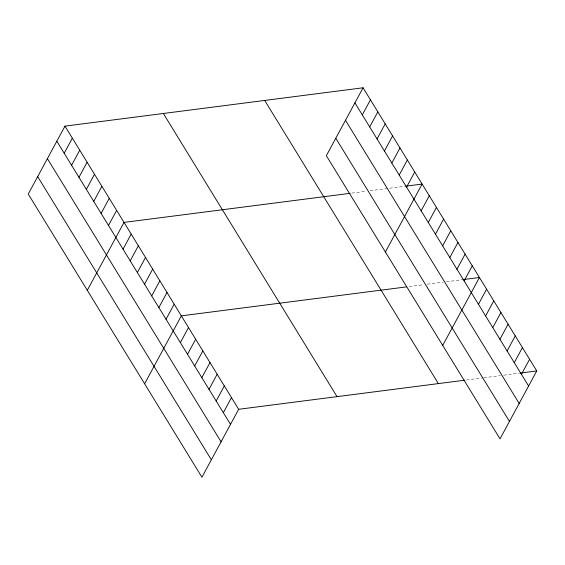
<?xml version="1.0" encoding="UTF-8"?>
<svg xmlns="http://www.w3.org/2000/svg" width="565" height="565" viewBox="0 0 565 565"><rect width="100%" height="100%" fill="white"/><g stroke="black" fill="none" stroke-linecap="round" stroke-linejoin="round"><path stroke-width="0.42" stroke-dasharray="2.83 2.12" d="M351.854 193.103L365.908 191.295M370.04 190.758L404.759 186.295M409.173 286.547L423.22 284.739M427.359 284.202L443.066 282.182M446.371 281.758L462.078 279.739M466.485 379.984L483.019 377.858M483.845 377.752L500.378 375.626M503.683 375.202L519.39 373.183"/><path stroke-width="0.85" d="M363.069 87.787L326.344 155.707L500.025 438.864L536.75 370.951L363.069 87.787L64.975 126.136L28.25 194.049L201.931 477.213L238.656 409.293L464.833 380.196M64.205 153.242L72.355 138.171M71.586 165.277L79.736 150.205M78.966 177.311L87.116 162.24M86.353 189.346L94.496 174.274M93.734 201.38L101.884 186.309M101.114 213.415L109.264 198.343M108.494 225.449L116.644 210.378M87.3 290.325L124.025 222.405L350.201 193.315M123.043 249.158L131.186 234.087M130.204 260.839L138.354 245.768M137.366 272.521L145.516 257.449M144.534 284.202L152.684 269.131M151.695 295.883L159.846 280.812M158.864 307.565L167.007 292.493M166.025 319.246L174.175 304.168M144.612 383.769L181.337 315.849L406.687 286.865M180.355 342.602L188.505 327.531M187.516 354.283L195.667 339.212M194.685 365.965L202.835 350.893M201.846 377.646L209.996 362.575M209.008 389.327L217.158 374.256M362.299 114.893L370.449 99.821M216.176 401.009L224.326 385.93M369.687 126.927L377.837 111.856M223.337 412.683L231.488 397.612M377.067 138.962L385.217 123.89M384.447 150.996L392.597 135.925M391.827 163.031L399.978 147.959M399.208 175.065L407.358 159.994M406.588 187.1L414.738 172.028M385.401 251.983L422.119 184.063L405.585 186.189M421.137 210.816L429.287 195.744M428.298 222.497L436.448 207.426M435.467 234.171L443.617 219.1M442.628 245.853L450.778 230.781M449.797 257.534L457.94 242.463M456.958 269.215L465.108 254.144M464.119 280.897L472.269 265.825M442.713 345.42L479.438 277.507L462.905 279.633M478.449 304.26L486.599 289.188M485.618 315.934L493.768 300.863M492.779 327.615L500.929 312.544M499.94 339.297L508.09 324.225M507.109 350.978L515.259 335.907M514.27 362.659L522.42 347.588M521.439 374.341L529.589 359.269M520.217 373.077L536.75 370.951M354.919 102.858L528.6 386.022M345.49 120.296L519.171 403.459M335.78 138.263L509.453 421.426M264.695 100.443L438.376 383.6M163.349 113.48L337.023 396.637M64.975 126.136L238.656 409.293M56.825 141.208L230.506 424.364M47.396 158.645L221.077 441.809M37.678 176.612L211.359 459.776"/></g></svg>
